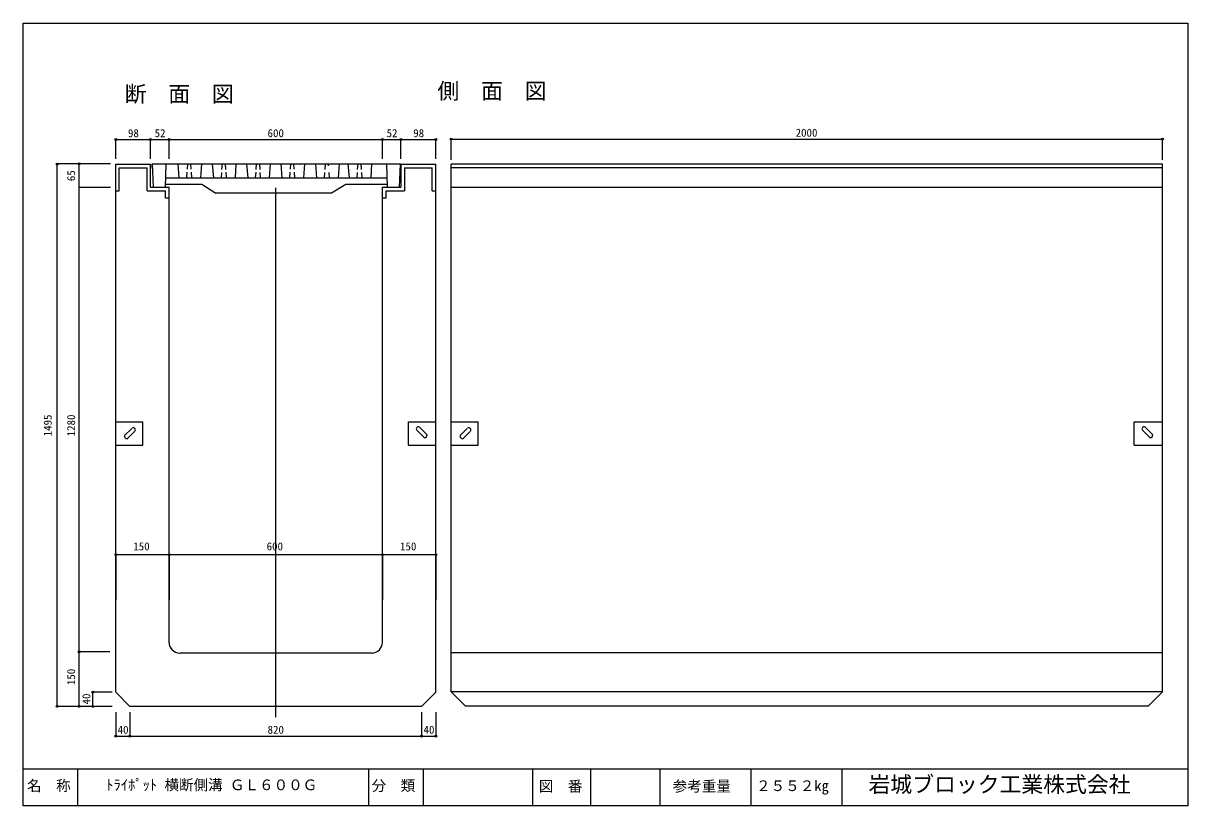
# Model space of a CAD drawing. Units: millimetres, scale not verified. Extents: x 1297 to 4497, y 1170 to 3320.
import ezdxf
from ezdxf.enums import TextEntityAlignment as Align

# ---------------------------------------------------------------- set-up
doc = ezdxf.new("R2010")
doc.units = ezdxf.units.MM
doc.header["$LTSCALE"] = 10
doc.header["$PDMODE"] = 32
doc.header["$PDSIZE"] = 5
doc.layers.add('_0-0_', color=7, linetype='Continuous', lineweight=25)
doc.styles.add('ＭＳ ゴシック', font='')
doc.styles.get('ＭＳ ゴシック').set_extended_font_data('MS Gothic')

msp = doc.modelspace()

# ---------------------------------------------------------------- linework, layer by layer
at = {"layer": '_0-0_'}
for p, q in [((1297.03, 1169.73), (1297.03, 3319.73)), ((1297.03, 3319.73), (4497.03, 3319.73)), ((4497.03, 3319.73), (4497.03, 1169.73)), ((1550.99, 3000.2), (1646.79, 3000.2)), ((1550.99, 2947.08), (1550.99, 3000.2)), ((1646.79, 2947.08), (1646.79, 3000.2)), ((1646.79, 3000.2), (1697.62, 3000.2)), ((1697.62, 2947.08), (1697.62, 3000.2)), ((1697.62, 3000.2), (2284.12, 3000.2)), ((2284.12, 2947.08), (2284.12, 3000.2)), ((2284.12, 3000.2), (2334.95, 3000.2)), ((2334.95, 2947.08), (2334.95, 3000.2)), ((2334.95, 3000.2), (2430.74, 3000.2)), ((2430.74, 2947.08), (2430.74, 3000.2)), ((2472.9, 3001.54), (4427.9, 3001.54)), ((2472.9, 2944.78), (2472.9, 3001.54)), ((4427.9, 2944.78), (4427.9, 3001.54)), ((1536.48, 2933.51), (1390.34, 2933.51)), ((1390.34, 1442.65), (1390.34, 2932.66)), ((1450.34, 1442.65), (1450.34, 2932.66)), ((1550.99, 2932.66), (1646.79, 2932.66)), ((1550.99, 1990.86), (1550.99, 2932.66)), ((1560.77, 2922.88), (1637.01, 2922.88)), ((1560.77, 2859.35), (1560.77, 2922.88)), ((1637.01, 2859.35), (1637.01, 2922.88)), ((1646.79, 2919.74), (1646.79, 2932.66)), ((1646.79, 2869.12), (1646.79, 2919.74)), ((1647.54, 2919.81), (1647.54, 2932.73)), ((1650.94, 2933.12), (2333.32, 2933.12)), ((1650.94, 2933.12), (1653.52, 2869.28)), ((1689.05, 2933.12), (1686.69, 2869.28)), ((1721.58, 2933.12), (1724.69, 2894.8)), ((1748.27, 2933.12), (1747.2, 2918.48)), ((1756.82, 2933.12), (1757.77, 2918.47)), ((1786.43, 2933.12), (1783.94, 2894.8)), ((1816.5, 2933.12), (1819.61, 2894.8)), ((1843.33, 2933.12), (1842.19, 2917.6)), ((1851.75, 2933.12), (1852.72, 2918.16)), ((1881.48, 2933.12), (1878.99, 2894.8)), ((1910.64, 2933.12), (1913.75, 2894.8)), ((1937.4, 2933.12), (1936.3, 2918.04)), ((1945.89, 2933.12), (1946.89, 2917.62)), ((1975.55, 2933.12), (1973.06, 2894.8)), ((2004.78, 2933.12), (2007.9, 2894.8)), ((2031.47, 2933.12), (2030.4, 2918.48)), ((2040.02, 2933.12), (2040.97, 2918.47)), ((2069.63, 2933.12), (2067.14, 2894.8)), ((2099.7, 2933.12), (2102.81, 2894.8)), ((2126.53, 2933.12), (2125.39, 2917.6)), ((2134.96, 2933.12), (2135.31, 2927.69)), ((2164.68, 2933.12), (2162.19, 2894.8)), ((2189.27, 2933.12), (2192.38, 2894.8)), ((2216.1, 2933.12), (2214.96, 2917.6)), ((2224.52, 2933.12), (2225.53, 2917.59)), ((2254.25, 2933.12), (2251.76, 2894.8)), ((2298.11, 2869.28), (2295.76, 2933.12)), ((2330.7, 2869.28), (2333.31, 2932.99)), ((2334.95, 2932.66), (2334.95, 2869.12)), ((2334.95, 2932.66), (2430.74, 2932.66)), ((2344.72, 2922.88), (2344.72, 2859.35)), ((2344.72, 2922.88), (2420.97, 2922.88)), ((2420.97, 2859.35), (2420.97, 2922.88)), ((2430.74, 1481.75), (2430.74, 2932.66)), ((2472.9, 2933.19), (4427.9, 2933.19)), ((2472.9, 1482.28), (2472.9, 2932.66)), ((2472.9, 2923.42), (4427.9, 2923.42)), ((4427.9, 1482.28), (4427.9, 2932.66)), ((1687.63, 2894.8), (2297.17, 2894.8)), ((1746.63, 2910.69), (1745.5, 2895.31)), ((1758.27, 2910.61), (1759.29, 2894.8)), ((1841.62, 2909.8), (1840.52, 2894.8)), ((1853.22, 2910.47), (1854.23, 2894.8)), ((1935.72, 2910.25), (1934.59, 2894.8)), ((1947.39, 2909.82), (1948.36, 2894.8)), ((2029.83, 2910.69), (2028.67, 2894.8)), ((2041.47, 2910.61), (2042.49, 2894.8)), ((2124.82, 2909.8), (2123.72, 2894.8)), ((2136.46, 2909.73), (2137.43, 2894.8)), ((2214.39, 2909.8), (2213.29, 2894.8)), ((2226.03, 2909.73), (2227, 2894.8)), ((1536.48, 2868.51), (1450.34, 2868.51)), ((1550.99, 2859.35), (1560.77, 2859.35)), ((1637.01, 2859.35), (1687.84, 2859.35)), ((1646.79, 2869.12), (1697.62, 2869.12)), ((1686.99, 2877.33), (1787.43, 2877.33)), ((1687.84, 2839.8), (1687.84, 2859.35)), ((1697.62, 1618.6), (1697.62, 2869.12)), ((1697.62, 2823.38), (1697.62, 2868.69)), ((1787.43, 2877.33), (1826.38, 2852.86)), ((1825.32, 2853.52), (2143.66, 2853.52)), ((1990.87, 1413.33), (1990.87, 2867.3)), ((2143.9, 2853.67), (2183.63, 2877.45)), ((2183.43, 2877.33), (2297.81, 2877.33)), ((2284.12, 2869.12), (2334.95, 2869.12)), ((2284.12, 1618.6), (2284.12, 2869.12)), ((2293.89, 2839.8), (2293.89, 2859.35)), ((2293.89, 2859.35), (2344.72, 2859.35)), ((2420.97, 2859.35), (2430.74, 2859.35)), ((2472.9, 2869.65), (4427.9, 2869.65)), ((1687.84, 2839.8), (1697.62, 2839.8)), ((2284.12, 2839.8), (2293.89, 2839.8)), ((1550.99, 2224.75), (1625.44, 2224.75)), ((1625.44, 2160.3), (1625.44, 2224.75)), ((2355.89, 2160.3), (2355.89, 2224.75)), ((2355.89, 2224.75), (2430.74, 2224.75)), ((2407.05, 2188.61), (2386.04, 2209.63)), ((2472.9, 2224.75), (2547.34, 2224.75)), ((2547.34, 2160.3), (2547.34, 2224.75)), ((4350.22, 2160.3), (4350.22, 2224.75)), ((4350.22, 2224.75), (4425.08, 2224.75)), ((4401.38, 2188.61), (4380.37, 2209.63)), ((1574.7, 2185.72), (1595.31, 2206.33)), ((1582.83, 2178.24), (1603.01, 2198.42)), ((2399.57, 2180.48), (2378.23, 2201.82)), ((2496.6, 2185.72), (2517.21, 2206.33)), ((2504.74, 2178.24), (2524.92, 2198.42)), ((4393.9, 2180.48), (4372.56, 2201.82)), ((1550.99, 2160.3), (1625.44, 2160.3)), ((2355.89, 2160.3), (2430.74, 2160.3)), ((2472.9, 2160.3), (2547.34, 2160.3)), ((4350.22, 2160.3), (4425.08, 2160.3)), ((1550.99, 1956.39), (1550.99, 1990.86)), ((1550.99, 1481.75), (1550.99, 1956.39)), ((1550.99, 1859.75), (1697.62, 1859.75)), ((1550.99, 1859.75), (1550.99, 1735.17)), ((1697.62, 1859.75), (1697.62, 1735.17)), ((1697.62, 1859.75), (2284.12, 1859.75)), ((2284.12, 1859.75), (2284.12, 1735.17)), ((2284.12, 1859.75), (2430.74, 1859.75)), ((2430.74, 1859.75), (2430.74, 1735.17)), ((1534.6, 1592.65), (1450.34, 1592.65)), ((2254.79, 1589.28), (1726.94, 1589.28)), ((4427.9, 1589.81), (2472.9, 1589.81)), ((1487.79, 1442.65), (1487.79, 1481.75)), ((1540.84, 1481.75), (1487.79, 1481.75)), ((1550.99, 1481.75), (1590.09, 1442.65)), ((2391.64, 1442.65), (2430.74, 1481.75)), ((2472.9, 1482.28), (2512, 1443.18)), ((4427.9, 1482.28), (2472.9, 1482.28)), ((4388.8, 1443.18), (4427.9, 1482.28)), ((1534.6, 1442.65), (1390.34, 1442.65)), ((1540.84, 1442.65), (1487.79, 1442.65)), ((2391.64, 1442.65), (1590.09, 1442.65)), ((4388.8, 1443.18), (2512, 1443.18)), ((1550.99, 1427.23), (1550.99, 1360.91)), ((1590.09, 1427.23), (1590.09, 1360.91)), ((2391.64, 1427.23), (2391.64, 1360.91)), ((2430.74, 1427.23), (2430.74, 1360.91)), ((1550.99, 1360.91), (1590.09, 1360.91)), ((1590.09, 1360.91), (2391.64, 1360.91)), ((2391.64, 1360.91), (2430.74, 1360.91)), ((4497.03, 1269.73), (1297.03, 1269.73)), ((1447.03, 1169.73), (1447.03, 1269.73)), ((2247.03, 1169.73), (2247.03, 1269.73)), ((2397.03, 1169.73), (2397.03, 1269.73)), ((2697.03, 1169.73), (2697.03, 1269.73)), ((2857.03, 1169.73), (2857.03, 1269.73)), ((3047.03, 1169.73), (3047.03, 1269.73)), ((3297.03, 1169.73), (3297.03, 1269.73)), ((3547.03, 1169.73), (3547.03, 1269.73)), ((4497.03, 1169.73), (1297.03, 1169.73))]:
    msp.add_line(p, q, dxfattribs=at)
for centre, radius, start, end in [((1599.54, 2202.75), 5.55, 320.97088, 129.05621), ((2382.54, 2205.33), 5.55, 50.97089, 219.05621), ((2521.45, 2202.75), 5.55, 320.97088, 129.05621), ((4376.87, 2205.33), 5.55, 50.97089, 219.05621), ((1583.67, 2187.32), 9.12, 190.55877, 263.50152), ((2397.97, 2189.45), 9.12, 280.07702, 354.71803), ((2505.58, 2187.32), 9.12, 190.55877, 263.50152), ((4392.31, 2189.45), 9.12, 280.07702, 354.71803), ((1726.94, 1618.6), 29.32, 180, 270), ((2254.79, 1618.6), 29.32, 270, 0)]:
    msp.add_arc(centre, radius, start, end, dxfattribs=at)
for p in [(1550.99, 3000.2), (1646.79, 3000.2), (1697.62, 3000.2), (2284.12, 3000.2), (2334.95, 3000.2), (2430.74, 3000.2), (2472.9, 3001.54), (4427.9, 3001.54), (1390.34, 2932.66), (1450.34, 2933.51), (1550.99, 1859.75), (1697.62, 1859.75), (2284.12, 1859.75), (2430.74, 1859.75), (1450.34, 1592.65), (1487.79, 1481.75), (1390.34, 1442.65), (1450.34, 1442.65), (1487.79, 1442.65), (1550.99, 1360.91), (1590.09, 1360.91), (2391.64, 1360.91), (2430.74, 1360.91)]:
    msp.add_point(p, dxfattribs=at)

# ---------------------------------------------------------------- texts
at = {"layer": '_0-0_', "style": 'ＭＳ ゴシック'}
for s, height, p in [('断  面  図', 43.99, (1575.68, 3090.41)), ('側\u3000面\u3000図', 43.99, (2435.14, 3098.51)), ('98', 21.99, (1584.72, 3000.2)), ('52', 21.99, (1658.03, 3000.2)), ('600', 21.99, (1968.38, 3000.2)), ('52', 21.99, (2295.36, 3000.2)), ('98', 21.99, (2368.67, 3000.2)), ('2000', 21.99, (3419.61, 3001.54)), ('150', 21.99, (1599.3, 1864.75)), ('600', 21.99, (1965.87, 1864.75)), ('150', 21.99, (2332.43, 1864.75)), ('40', 21.99, (1556.37, 1360.91)), ('820', 21.99, (1968.38, 1360.91)), ('40', 21.99, (2397.02, 1360.91)), ('岩城ブロック工業株式会社', 43.99, (3619.79, 1193.26)), ('名\u3000称', 29.33, (1307.3, 1201.35)), ('ﾄﾗｲﾎﾟｯﾄ 横断側溝 ＧＬ６００Ｇ', 29.33, (1524.98, 1203.57)), ('分\u3000類', 29.33, (2254.22, 1201.35)), ('図\u3000番', 29.33, (2713.74, 1199.8)), ('参考重量', 29.33, (3081.57, 1199.75)), ('２５５２kg', 29.33, (3310.91, 1201.17))]:
    msp.add_text(s, height=height, dxfattribs=at).set_placement(p, align=Align.BOTTOM_LEFT)
for s, p in [('65', (1446.04, 2885.98)), ('1495', (1381.64, 2184.79)), ('1280', (1446.04, 2184.79)), ('150', (1446.04, 1501.1)), ('40', (1487.79, 1448.03))]:
    msp.add_text(s, height=21.99, rotation=90, dxfattribs=at).set_placement(p, align=Align.BOTTOM_LEFT)

doc.saveas('drawing.dxf')
